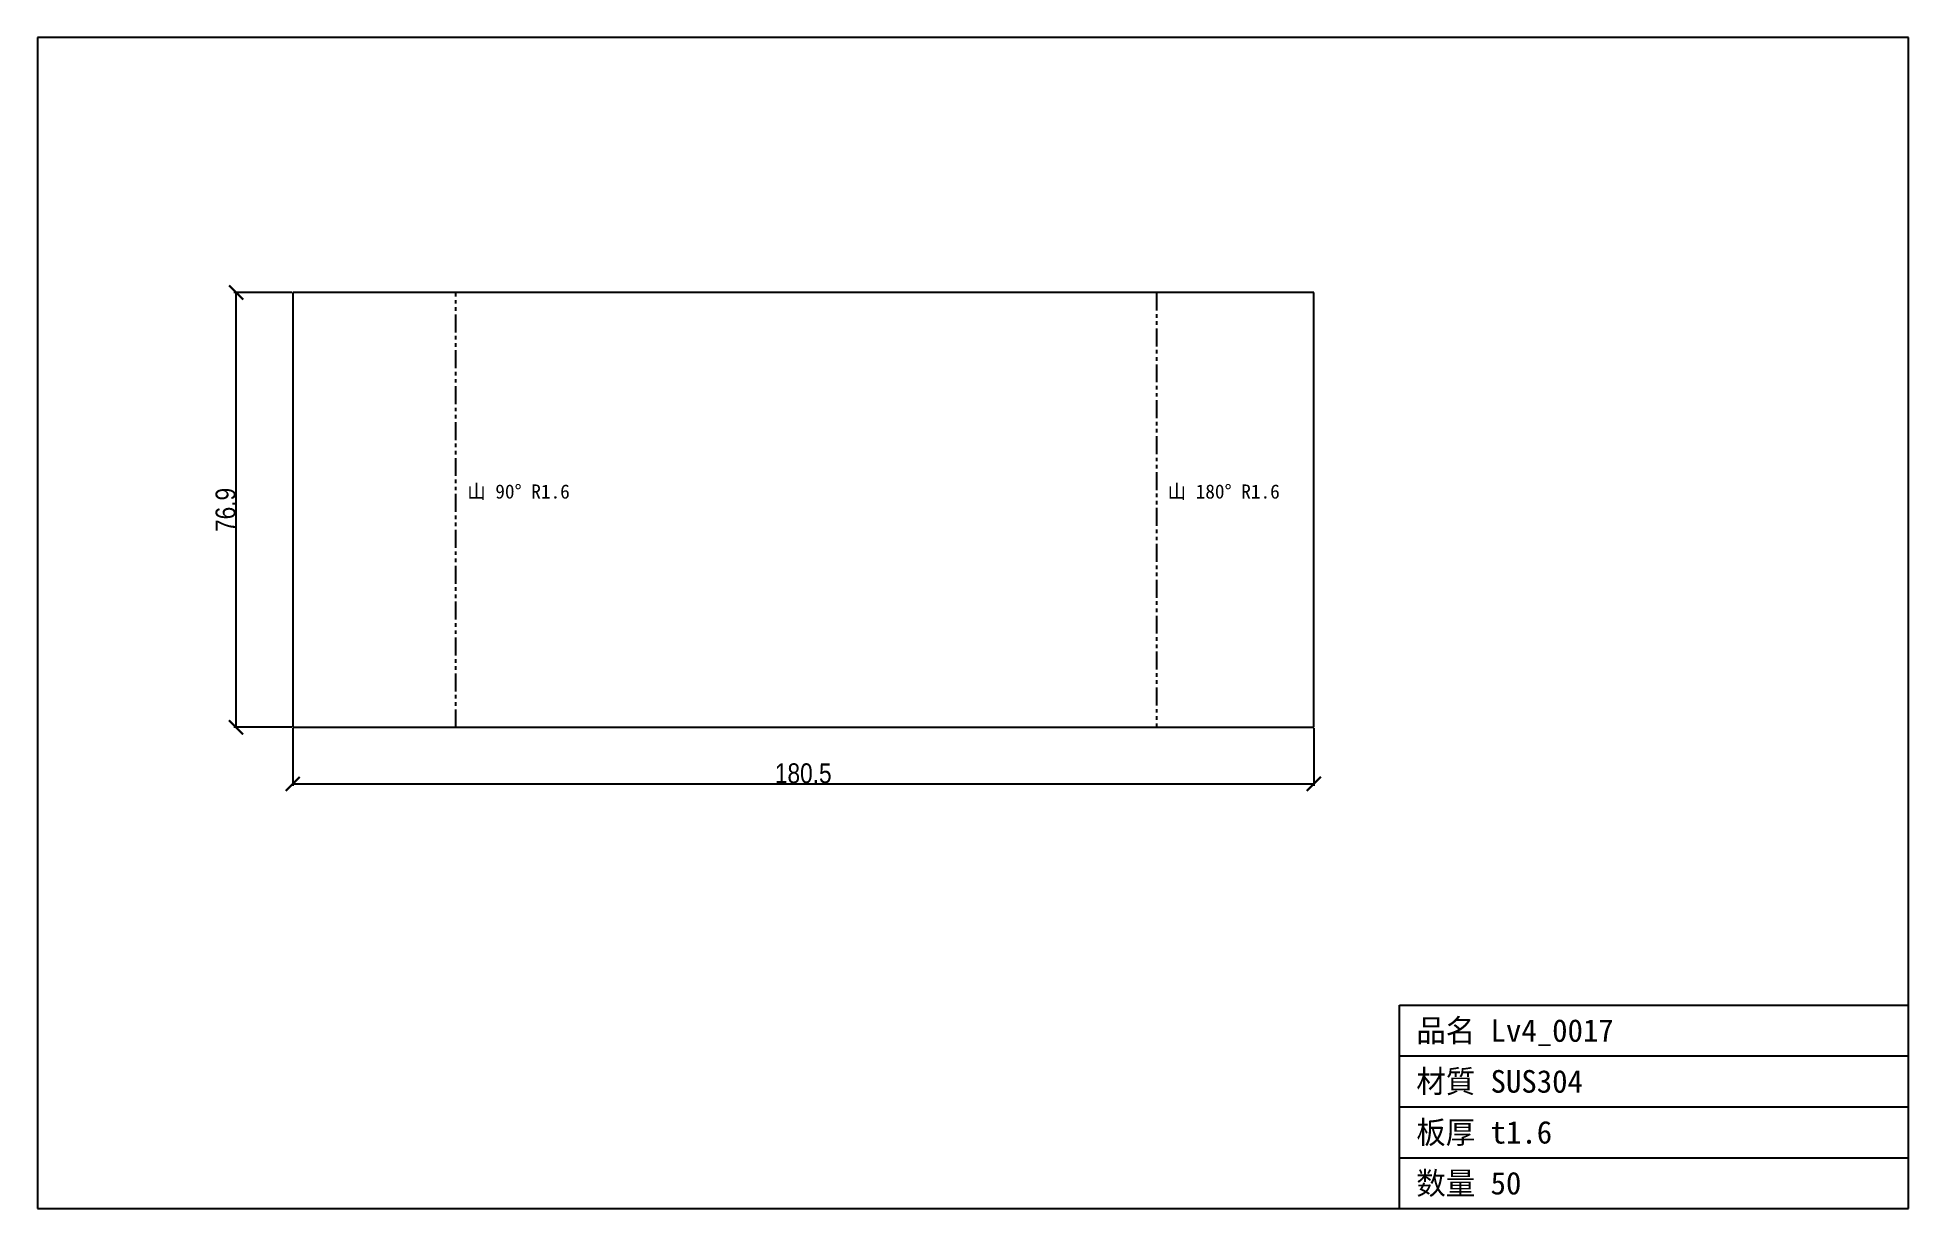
# Model space of a CAD drawing. Header units: millimetres. Extents: x -76 to 255, y -85 to 122.
import ezdxf

# ---------------------------------------------------------------- set-up
doc = ezdxf.new("R2010")
doc.units = ezdxf.units.MM
doc.linetypes.add('PHANTOM', pattern=[6.35, 3.175, -0.635, 0.635, -0.635, 0.635, -0.635])
for name, color, linetype in [('BEND', 7, 'Continuous'), ('CUT', 7, 'Continuous'), ('DIM', 7, 'Continuous'), ('FRAME', 7, 'Continuous'), ('TEXT', 7, 'Continuous')]:
    doc.layers.add(name, color=color, linetype=linetype)
doc.styles.add('OpenSansCondensed-Light', font='OpenSansCondensed-Light.ttf')
doc.dimstyles.new('EZDXF', dxfattribs={"dimtxt": 0.25, "dimasz": 0.175, "dimexe": 0.375, "dimexo": 0.125, "dimgap": 0.1, "dimtad": 1, "dimlfac": 100, "dimzin": 12, "dimdsep": 46, "dimtxsty": 'OpenSansCondensed-Light', "dimblk": 'ARCHTICK', "dimcen": 2.5, "dimazin": 3, "dimtfac": 0.5, "dimtmove": 2, "dimatfit": 3})

# ---------------------------------------------------------------- blocks, each defined once
blk = doc.blocks.new('_ARCHTICK')
at = {"color": 0, "linetype": 'BYBLOCK', "const_width": 0.15}
blk.add_lwpolyline([(-0.5, -0.5), (0.5, 0.5)], dxfattribs=at)

msp = doc.modelspace()

# ---------------------------------------------------------------- linework, layer by layer
at = {"layer": 'BEND', "color": 3, "linetype": 'PHANTOM'}
for p, q in [((-1.88, 0), (-1.88, 76.89)), ((121.9, 76.89), (121.9, 0))]:
    msp.add_line(p, q, dxfattribs=at)
at = {"layer": 'CUT'}
for p, q in [((-30.74, 76.89), (-30.74, 0)), ((149.73, 76.89), (-30.74, 76.89)), ((149.73, 0), (149.73, 76.89)), ((-30.74, 0), (149.73, 0))]:
    msp.add_line(p, q, dxfattribs=at)
at = {"layer": 'FRAME'}
for p, q in [((254.85, 122.01), (-75.86, 122.01)), ((-75.86, 122.01), (-75.86, -85.12)), ((254.85, -85.12), (254.85, 122.01)), ((164.85, -85.12), (164.85, -49.12)), ((164.85, -49.12), (254.85, -49.12)), ((164.85, -58.12), (254.85, -58.12)), ((164.85, -67.12), (254.85, -67.12)), ((164.85, -76.12), (254.85, -76.12)), ((-75.86, -85.12), (254.85, -85.12))]:
    msp.add_line(p, q, dxfattribs=at)

# ---------------------------------------------------------------- texts
at = {"layer": 'TEXT'}
for s, height, p in [('山 90° R1.6', 2.5, (0.12, 40.45)), ('山 180° R1.6', 2.5, (123.9, 40.45)), ('品名 Lv4_0017', 4, (167.85, -55.62)), ('材質 SUS304', 4, (167.85, -64.62)), ('板厚 t1.6', 4, (167.85, -73.62)), ('数量 50', 4, (167.85, -82.62))]:
    msp.add_text(s, height=height, dxfattribs=at).set_placement(p)

# ---------------------------------------------------------------- dimensions: what is measured, and where the dimension line sits
at = {"layer": 'DIM'}
msp.add_linear_dim(base=(-40.74, 0), p1=(-30.74, 0), p2=(-30.74, 76.89), angle=90, dimstyle='EZDXF', override={"dimtxt": 3.5, "dimasz": 2.5, "dimdec": 1, "dimlfac": 1}, dxfattribs=at).render()
msp.add_linear_dim(base=(-30.74, -10), p1=(-30.74, 0), p2=(149.73, 0), dimstyle='EZDXF', override={"dimtxt": 3.5, "dimasz": 2.5, "dimdec": 1, "dimlfac": 1}, dxfattribs=at).render()

doc.saveas('drawing.dxf')
